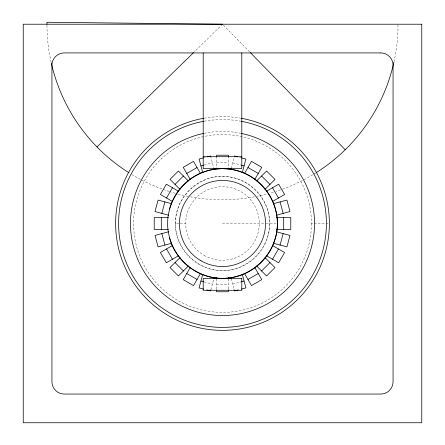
<?xml version="1.0" encoding="UTF-8"?>
<svg xmlns="http://www.w3.org/2000/svg" width="445" height="445" viewBox="0 0 445 445"><rect width="100%" height="100%" fill="white"/><g stroke="black" fill="none" stroke-linecap="round" stroke-linejoin="round"><path stroke-width="0.33" stroke-dasharray="2.23 1.67" d="M175.374 223.485C175.219 198.264 197.28 176.203 222.5 176.359C247.72 176.203 269.781 198.264 269.626 223.485C269.781 248.705 247.72 270.766 222.5 270.61C197.28 270.766 175.219 248.705 175.374 223.485L179.463 223.485M231.111 168.416L234.437 155.995M210.897 289.734L213.889 278.553M222.5 24.219L194.009 52.154M204.188 157.702L205.468 157.363M204.11 165.051L212.393 162.826M232.607 284.144L240.89 281.924M216.565 162.28L228.435 162.28M180.158 223.485L185.715 223.485M222.5 223.485L265.537 223.485M266.199 223.485L277.419 223.485M311.433 223.485A88.933 88.933 0 0 1 178.033 300.503A88.933 88.933 0 0 1 178.033 146.466A88.933 88.933 0 0 1 311.433 223.485L313.502 223.485M314.192 223.485L325.234 223.485M325.924 223.485L328.683 223.485M216.565 284.694L228.435 284.694M239.532 157.363L240.812 157.702M232.607 162.826L240.89 165.051M204.11 281.924L212.393 284.144M223.462 25.204L249.945 52.221M210.563 155.995L213.889 168.416M231.111 278.553L234.103 289.734M397.869 24.881L398.03 26.194A175.541 175.541 0 0 1 394.042 61.471M228.435 155.85L228.435 169.35M228.435 278.904L228.435 289.194M216.565 155.85L216.565 169.35M216.565 278.904L216.565 289.194M204.016 133.333A92.026 92.026 0 0 1 240.984 133.333M204.211 121.207A103.902 103.902 0 0 1 240.79 121.207M204.144 118.203A106.872 106.872 0 0 1 240.856 118.203M315.7 172.977A175.541 175.541 0 0 1 313.33 174.434M312.74 174.79A175.541 175.541 0 0 1 303.084 180.175M302.466 180.492A175.541 175.541 0 0 1 281.301 189.62M280.645 189.854A175.541 175.541 0 0 1 276.011 191.406M273.358 192.234A175.541 175.541 0 0 1 270.026 193.208M266.027 194.281A175.541 175.541 0 0 1 257.255 196.29M254.518 196.818A175.541 175.541 0 0 1 188.669 196.473M187.985 196.334A175.541 175.541 0 0 1 177.828 193.981M175.163 193.258A175.541 175.541 0 0 1 169.868 191.684M169.206 191.478A175.541 175.541 0 0 1 130.663 173.823M51.153 62.372A175.541 175.541 0 0 1 46.964 25.009M204.11 255.341A36.785 36.785 0 0 0 259.285 223.485A36.785 36.785 0 0 0 204.11 191.628A36.785 36.785 0 0 0 204.11 255.341M189.181 256.81A47.126 47.126 0 0 0 268.018 235.683A47.126 47.126 0 0 0 210.301 177.967A47.126 47.126 0 0 0 189.181 256.81"/><path stroke-width="0.67" d="M220.52 168.833C191.422 169.534 167.787 194.571 167.581 223.485C167.798 253.383 192.602 278.186 222.5 278.403C252.398 278.186 277.202 253.383 277.419 223.485C277.213 194.571 253.578 169.534 224.48 168.833M161.841 213.378L164.917 201.908M202.753 274.237L199.093 287.904L203.554 289.094M230.777 169.662L231.111 168.416M210.897 289.734L210.563 290.974L206.741 289.951M213.889 278.553L214.223 277.313M242.247 172.732L245.907 159.071L241.446 157.875M280.083 245.062L283.159 233.592M166.525 198.025L172.46 187.74M190.293 267.401L183.218 279.649L193.503 285.584L200.573 273.336M244.427 173.633L251.497 161.385L261.782 167.326L254.707 179.574M272.54 259.229L278.475 248.95M175.024 184.402L183.418 176.009M180.025 257.566L170.023 267.567L178.417 275.967L188.419 265.965M256.581 181.009L266.583 171.008L274.977 179.402L264.975 189.403M261.582 270.966L269.976 262.567M96.988 146.945L193.514 52.638M186.755 173.45L197.04 167.509M172.649 245.412L160.4 252.482L166.335 262.767L178.59 255.697M266.41 191.278L278.665 184.202L284.6 194.487L272.351 201.563M247.96 279.46L258.245 273.525M203.554 157.875L199.093 159.071L202.753 172.732M207.376 156.851L210.563 155.995M200.923 165.902L203.471 165.217M168.672 231.762L155.01 235.422L158.086 246.892L171.748 243.231M273.252 203.738L286.914 200.078L289.99 211.547L276.328 215.208M241.529 281.752L244.077 281.068M238.259 289.951L234.437 290.974L234.103 289.734M241.446 289.094L245.907 287.904L242.247 274.237M203.204 156.696L241.796 156.696M168.366 217.549L154.22 217.549L154.22 229.425L168.366 229.425M276.634 217.549L290.78 217.549L290.78 229.425L276.634 229.425M222.5 24.219L46.97 22.25A175.541 175.541 0 0 0 46.959 24.319M234.437 155.995L237.624 156.851M241.529 165.217L244.077 165.902M171.748 203.738L158.086 200.078L155.01 211.547L168.672 215.208M276.328 231.762L289.99 235.422L286.914 246.892L273.252 243.231M200.923 281.068L203.471 281.752M247.96 167.509L258.245 173.45M178.59 191.278L166.335 184.202L160.4 194.487L172.649 201.563M272.351 245.412L284.6 252.482L278.665 262.767L266.41 255.697M186.755 273.525L197.04 279.46M261.582 176.009L269.976 184.402M188.419 181.009L178.417 171.008L170.023 179.402L180.025 189.403M264.975 257.566L274.977 267.567L266.583 275.967L256.581 265.965M175.024 262.567L183.418 270.966M250.429 52.716L345.225 149.731M272.54 187.74L278.475 198.025M200.573 173.633L193.503 161.385L183.218 167.326L190.293 179.574M254.707 267.401L261.782 279.649L251.497 285.584L244.427 273.336M166.525 248.95L172.46 259.229M280.083 201.908L283.159 213.378M213.889 168.416L214.223 169.662M230.777 277.313L231.111 278.553M161.841 233.592L164.917 245.062M283.704 217.549L283.704 229.425M241.796 52.927L241.796 168.572L203.204 168.572L203.204 52.927M228.435 157.135L228.435 155.205L216.565 155.205L216.565 157.135M228.435 277.619L228.435 278.904M228.435 289.834L228.435 291.764L216.565 291.764L216.565 289.834M216.565 277.619L216.565 278.904M161.296 217.549L161.296 229.425M241.657 133.472A92.026 92.026 0 0 1 298.79 274.954A92.026 92.026 0 0 1 146.21 274.954A92.026 92.026 0 0 1 203.343 133.472M241.463 121.329A103.902 103.902 0 0 1 309.136 280.839A103.902 103.902 0 0 1 135.864 280.839A103.902 103.902 0 0 1 203.537 121.329M241.529 118.32A106.872 106.872 0 0 1 311.7 282.347A106.872 106.872 0 0 1 133.3 282.347A106.872 106.872 0 0 1 203.471 118.32M169.456 209.272A54.919 54.919 0 0 1 254 178.501A54.919 54.919 0 0 1 254 268.469A54.919 54.919 0 0 1 169.456 237.697M393.892 62.15A175.541 175.541 0 0 1 316.284 172.61M128.9 172.727A175.541 175.541 0 0 1 51.309 63.045M421.765 24.219L23.235 24.219L23.235 422.75L421.765 422.75L421.765 24.219M380.742 52.927L64.258 52.927A12.321 12.321 0 0 0 51.937 65.248L51.937 381.727A12.321 12.321 0 0 0 64.258 394.048L380.742 394.048A12.321 12.321 0 0 0 393.063 381.727L393.063 65.248A12.321 12.321 0 0 0 380.742 52.927M241.796 278.403L203.204 278.403L203.204 290.279L241.796 290.279L241.796 278.403M200.979 260.759A43.037 43.037 0 0 0 265.537 223.485A43.037 43.037 0 0 0 200.979 186.216A43.037 43.037 0 0 0 200.979 260.759"/></g></svg>
